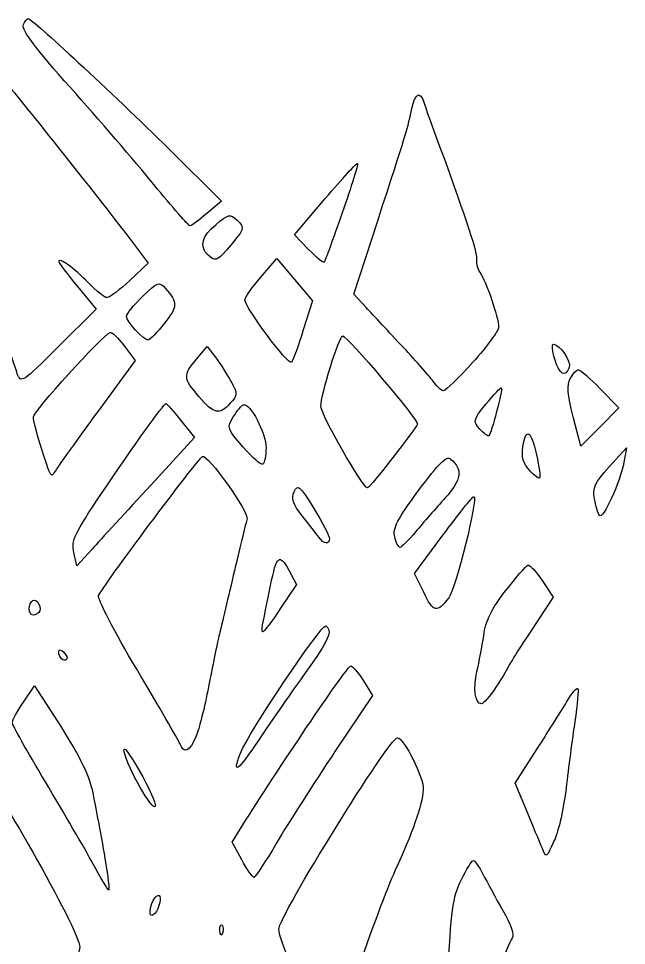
# Model space of a CAD drawing. Header units: centimetres. Extents: x -52 to 49, y -21 to 24.
# Drawn here: x -0.38 to 3.42, y -15.45 to -9.66 of the extents above; entities that cross this region are included whole.
import ezdxf

# ---------------------------------------------------------------- set-up
doc = ezdxf.new("R2010")
doc.units = ezdxf.units.CM
doc.header["$MEASUREMENT"] = 0
doc.layers.add('Layer 1', color=7, linetype='Continuous')

msp = doc.modelspace()

# ---------------------------------------------------------------- linework, layer by layer
at = {"layer": 'Layer 1'}
for points, knots in [([(0.79475, -10.87615), (0.79475, -10.87615), (0.88635, -10.79855), (0.88635, -10.79855), (0.88635, -10.79855), (0.88635, -10.79855), (0.55562, -10.4718), (0.55562, -10.4718), (0.55562, -10.4718), (0.20183, -10.12226), (-0.30027, -9.65729), (-0.32393, -9.65729), (-0.32393, -9.65729), (-0.33183, -9.65729), (-0.34554, -9.67618), (-0.3544, -9.69926), (-0.3544, -9.69926), (-0.36545, -9.72805), (-0.27268, -9.85061), (-0.05904, -10.08952), (-0.05904, -10.08952), (0.11227, -10.28108), (0.34706, -10.5539), (0.46271, -10.69578), (0.46271, -10.69578), (0.57837, -10.83766), (0.67978, -10.95375), (0.68807, -10.95375), (0.68807, -10.95375), (0.69636, -10.95375), (0.74437, -10.91883), (0.79475, -10.87615)], [0, 0, 0, 0, 0.1111111, 0.1111111, 0.1111111, 0.1111111, 0.2222222, 0.2222222, 0.2222222, 0.2222222, 0.3333333, 0.3333333, 0.3333333, 0.3333333, 0.4444444, 0.4444444, 0.4444444, 0.4444444, 0.5555556, 0.5555556, 0.5555556, 0.5555556, 0.6666667, 0.6666667, 0.6666667, 0.6666667, 0.7777778, 0.7777778, 0.7777778, 0.7777778, 1, 1, 1, 1]), ([(-0.01579, -11.33285), (-0.07987, -11.25418), (-0.13229, -11.18391), (-0.13229, -11.17668), (-0.13229, -11.17668), (-0.13229, -11.14875), (-0.03557, -11.21827), (0.05149, -11.30876), (0.05149, -11.30876), (0.10164, -11.36089), (0.15522, -11.40324), (0.17055, -11.40287), (0.17055, -11.40287), (0.18589, -11.4025), (0.24968, -11.35385), (0.31232, -11.29473), (0.31232, -11.29473), (0.31232, -11.29473), (0.42621, -11.18726), (0.42621, -11.18726), (0.42621, -11.18726), (0.42621, -11.18726), (0.31408, -11.03742), (0.31408, -11.03742), (0.31408, -11.03742), (0.1685, -10.8429), (-0.39344, -10.13532), (-0.45478, -10.0693), (-0.45478, -10.0693), (-0.48084, -10.04125), (-0.50687, -10.02339), (-0.51263, -10.02961), (-0.51263, -10.02961), (-0.53889, -10.05796), (-0.79376, -10.66917), (-0.79376, -10.7038), (-0.79376, -10.7038), (-0.79376, -10.72524), (-0.78245, -10.76345), (-0.76864, -10.78872), (-0.76864, -10.78872), (-0.75482, -10.81399), (-0.66965, -11.05493), (-0.57937, -11.32414), (-0.57937, -11.32414), (-0.48909, -11.59335), (-0.40461, -11.8426), (-0.39163, -11.87802), (-0.39163, -11.87802), (-0.36879, -11.94035), (-0.36049, -11.93492), (-0.13366, -11.70914), (-0.13366, -11.70914), (-0.13366, -11.70914), (0.10071, -11.47586), (0.10071, -11.47586), (0.10071, -11.47586), (0.10071, -11.47586), (-0.01579, -11.33283), (-0.01579, -11.33283), (-0.01579, -11.33283), (-0.01579, -11.33283), (-0.01579, -11.33285), (-0.01579, -11.33285)], [0, 0, 0, 0, 0.0588235, 0.0588235, 0.0588235, 0.0588235, 0.1176471, 0.1176471, 0.1176471, 0.1176471, 0.1764706, 0.1764706, 0.1764706, 0.1764706, 0.2352941, 0.2352941, 0.2352941, 0.2352941, 0.2941176, 0.2941176, 0.2941176, 0.2941176, 0.3529412, 0.3529412, 0.3529412, 0.3529412, 0.4117647, 0.4117647, 0.4117647, 0.4117647, 0.4705882, 0.4705882, 0.4705882, 0.4705882, 0.5294118, 0.5294118, 0.5294118, 0.5294118, 0.5882353, 0.5882353, 0.5882353, 0.5882353, 0.6470588, 0.6470588, 0.6470588, 0.6470588, 0.7058824, 0.7058824, 0.7058824, 0.7058824, 0.7647059, 0.7647059, 0.7647059, 0.7647059, 0.8235294, 0.8235294, 0.8235294, 0.8235294, 0.8823529, 0.8823529, 0.8823529, 0.8823529, 1, 1, 1, 1]), ([(2.45781, -11.80703), (2.54611, -11.7088), (2.61859, -11.60972), (2.61887, -11.58685), (2.61887, -11.58685), (2.61956, -11.52933), (2.53889, -11.29258), (2.50318, -11.24734), (2.50318, -11.24734), (2.48705, -11.22691), (2.47712, -11.19095), (2.48111, -11.16742), (2.48111, -11.16742), (2.48808, -11.12627), (2.42441, -10.93064), (2.24795, -10.45104), (2.24795, -10.45104), (2.20244, -10.32735), (2.15885, -10.20531), (2.15108, -10.17984), (2.15108, -10.17984), (2.12905, -10.10758), (2.09612, -10.12521), (2.07692, -10.21953), (2.07692, -10.21953), (2.05372, -10.33351), (2.03784, -10.38561), (1.86261, -10.92255), (1.86261, -10.92255), (1.86261, -10.92255), (1.71305, -11.38083), (1.71305, -11.38083), (1.71305, -11.38083), (1.71305, -11.38083), (1.79079, -11.46494), (1.79079, -11.46494), (1.79079, -11.46494), (1.83355, -11.5112), (1.93759, -11.62271), (2.022, -11.71273), (2.022, -11.71273), (2.10641, -11.80275), (2.19268, -11.90098), (2.21371, -11.93101), (2.21371, -11.93101), (2.23475, -11.96104), (2.26215, -11.98561), (2.27461, -11.98561), (2.27461, -11.98561), (2.28707, -11.98561), (2.36951, -11.90524), (2.45781, -11.80702), (2.45781, -11.80702), (2.45781, -11.80702), (2.45781, -11.80703), (2.45781, -11.80703)], [0, 0, 0, 0, 0.0666667, 0.0666667, 0.0666667, 0.0666667, 0.1333333, 0.1333333, 0.1333333, 0.1333333, 0.2, 0.2, 0.2, 0.2, 0.2666667, 0.2666667, 0.2666667, 0.2666667, 0.3333333, 0.3333333, 0.3333333, 0.3333333, 0.4, 0.4, 0.4, 0.4, 0.4666667, 0.4666667, 0.4666667, 0.4666667, 0.5333333, 0.5333333, 0.5333333, 0.5333333, 0.6, 0.6, 0.6, 0.6, 0.6666667, 0.6666667, 0.6666667, 0.6666667, 0.7333333, 0.7333333, 0.7333333, 0.7333333, 0.8, 0.8, 0.8, 0.8, 0.8666667, 0.8666667, 0.8666667, 0.8666667, 1, 1, 1, 1]), ([(1.64087, -10.87309), (1.69837, -10.70841), (1.74125, -10.56952), (1.73617, -10.56443), (1.73617, -10.56443), (1.73108, -10.55934), (1.64057, -10.65772), (1.53503, -10.78306), (1.53503, -10.78306), (1.53503, -10.78306), (1.34314, -11.01094), (1.34314, -11.01094), (1.34314, -11.01094), (1.34314, -11.01094), (1.43044, -11.10101), (1.43044, -11.10101), (1.43044, -11.10101), (1.47846, -11.15055), (1.52192, -11.1869), (1.52704, -11.18179), (1.52704, -11.18179), (1.53215, -11.17668), (1.58338, -11.03776), (1.64088, -10.87309), (1.64088, -10.87309), (1.64088, -10.87309), (1.64087, -10.87309), (1.64087, -10.87309)], [0, 0, 0, 0, 0.125, 0.125, 0.125, 0.125, 0.25, 0.25, 0.25, 0.25, 0.375, 0.375, 0.375, 0.375, 0.5, 0.5, 0.5, 0.5, 0.625, 0.625, 0.625, 0.625, 0.75, 0.75, 0.75, 0.75, 1, 1, 1, 1]), ([(0.91607, -11.10589), (1.0315, -10.97417), (1.03491, -10.96471), (0.98367, -10.91833), (0.98367, -10.91833), (0.9388, -10.87772), (0.93013, -10.87945), (0.85147, -10.94461), (0.85147, -10.94461), (0.76316, -11.01777), (0.74579, -11.08042), (0.79904, -11.13367), (0.79904, -11.13367), (0.84278, -11.17741), (0.85618, -11.17422), (0.91607, -11.10589)], [0, 0, 0, 0, 0.2, 0.2, 0.2, 0.2, 0.4, 0.4, 0.4, 0.4, 0.6, 0.6, 0.6, 0.6, 1, 1, 1, 1]), ([(1.39724, -11.60481), (1.39724, -11.60481), (1.45381, -11.42243), (1.45381, -11.42243), (1.45381, -11.42243), (1.45381, -11.42243), (1.3431, -11.2902), (1.3431, -11.2902), (1.3431, -11.2902), (1.3431, -11.2902), (1.23239, -11.15797), (1.23239, -11.15797), (1.23239, -11.15797), (1.23239, -11.15797), (1.13221, -11.27414), (1.13221, -11.27414), (1.13221, -11.27414), (1.07711, -11.33804), (1.032, -11.40229), (1.03196, -11.41694), (1.03196, -11.41694), (1.03196, -11.46266), (1.30514, -11.82895), (1.32339, -11.80752), (1.32339, -11.80752), (1.3329, -11.79634), (1.36614, -11.70513), (1.39725, -11.60482), (1.39725, -11.60482), (1.39725, -11.60482), (1.39724, -11.60481), (1.39724, -11.60481)], [0, 0, 0, 0, 0.1111111, 0.1111111, 0.1111111, 0.1111111, 0.2222222, 0.2222222, 0.2222222, 0.2222222, 0.3333333, 0.3333333, 0.3333333, 0.3333333, 0.4444444, 0.4444444, 0.4444444, 0.4444444, 0.5555556, 0.5555556, 0.5555556, 0.5555556, 0.6666667, 0.6666667, 0.6666667, 0.6666667, 0.7777778, 0.7777778, 0.7777778, 0.7777778, 1, 1, 1, 1]), ([(0.5288, -11.5628), (0.61258, -11.45702), (0.61305, -11.43574), (0.53362, -11.34333), (0.53362, -11.34333), (0.49548, -11.29895), (0.4875, -11.30187), (0.39212, -11.395), (0.39212, -11.395), (0.33653, -11.44928), (0.29104, -11.5054), (0.29104, -11.5197), (0.29104, -11.5197), (0.29104, -11.55066), (0.39764, -11.66817), (0.42572, -11.66817), (0.42572, -11.66817), (0.43651, -11.66817), (0.48289, -11.62076), (0.52879, -11.5628), (0.52879, -11.5628), (0.52879, -11.5628), (0.5288, -11.5628), (0.5288, -11.5628)], [0, 0, 0, 0, 0.1428571, 0.1428571, 0.1428571, 0.1428571, 0.2857143, 0.2857143, 0.2857143, 0.2857143, 0.4285714, 0.4285714, 0.4285714, 0.4285714, 0.5714286, 0.5714286, 0.5714286, 0.5714286, 0.7142857, 0.7142857, 0.7142857, 0.7142857, 1, 1, 1, 1]), ([(0.11372, -12.11243), (0.11372, -12.11243), (0.3465, -11.79552), (0.3465, -11.79552), (0.3465, -11.79552), (0.3465, -11.79552), (0.27667, -11.70397), (0.27667, -11.70397), (0.27667, -11.70397), (0.23826, -11.65361), (0.19899, -11.61602), (0.18941, -11.62043), (0.18941, -11.62043), (0.13681, -11.64462), (-0.29104, -12.11443), (-0.29104, -12.148), (-0.29104, -12.148), (-0.29104, -12.16993), (-0.27216, -12.24654), (-0.24909, -12.31826), (-0.24909, -12.31826), (-0.17596, -12.54559), (-0.1834, -12.5336), (-0.14951, -12.47868), (-0.14951, -12.47868), (-0.13276, -12.45154), (-0.0143, -12.28673), (0.11373, -12.11243), (0.11373, -12.11243), (0.11373, -12.11243), (0.11372, -12.11243), (0.11372, -12.11243)], [0, 0, 0, 0, 0.1111111, 0.1111111, 0.1111111, 0.1111111, 0.2222222, 0.2222222, 0.2222222, 0.2222222, 0.3333333, 0.3333333, 0.3333333, 0.3333333, 0.4444444, 0.4444444, 0.4444444, 0.4444444, 0.5555556, 0.5555556, 0.5555556, 0.5555556, 0.6666667, 0.6666667, 0.6666667, 0.6666667, 0.7777778, 0.7777778, 0.7777778, 0.7777778, 1, 1, 1, 1]), ([(1.95792, -12.40297), (2.03796, -12.29878), (2.10718, -12.20463), (2.11174, -12.19373), (2.11174, -12.19373), (2.12084, -12.17201), (1.67141, -11.64158), (1.64408, -11.64179), (1.64408, -11.64179), (1.621, -11.64205), (1.50653, -12.01135), (1.50741, -12.08279), (1.50741, -12.08279), (1.50807, -12.13586), (1.76927, -12.592), (1.79916, -12.59227), (1.79916, -12.59227), (1.80644, -12.59227), (1.87787, -12.50715), (1.95791, -12.40296), (1.95791, -12.40296), (1.95791, -12.40296), (1.95792, -12.40297), (1.95792, -12.40297)], [0, 0, 0, 0, 0.1428571, 0.1428571, 0.1428571, 0.1428571, 0.2857143, 0.2857143, 0.2857143, 0.2857143, 0.4285714, 0.4285714, 0.4285714, 0.4285714, 0.5714286, 0.5714286, 0.5714286, 0.5714286, 0.7142857, 0.7142857, 0.7142857, 0.7142857, 1, 1, 1, 1]), ([(0.94047, -12.06367), (0.98744, -12.01177), (0.98757, -12.00577), (0.94356, -11.92476), (0.94356, -11.92476), (0.91826, -11.8782), (0.87447, -11.81033), (0.84625, -11.77395), (0.84625, -11.77395), (0.84625, -11.77395), (0.79495, -11.7078), (0.79495, -11.7078), (0.79495, -11.7078), (0.79495, -11.7078), (0.72915, -11.78718), (0.72915, -11.78718), (0.72915, -11.78718), (0.64426, -11.88959), (0.64527, -11.90523), (0.74419, -12.02104), (0.74419, -12.02104), (0.83913, -12.13218), (0.87199, -12.13932), (0.94046, -12.06366), (0.94046, -12.06366), (0.94046, -12.06366), (0.94047, -12.06367), (0.94047, -12.06367)], [0, 0, 0, 0, 0.125, 0.125, 0.125, 0.125, 0.25, 0.25, 0.25, 0.25, 0.375, 0.375, 0.375, 0.375, 0.5, 0.5, 0.5, 0.5, 0.625, 0.625, 0.625, 0.625, 0.75, 0.75, 0.75, 0.75, 1, 1, 1, 1]), ([(3.05998, -11.83912), (3.07492, -11.80018), (3.00313, -11.69458), (2.96171, -11.69458), (2.96171, -11.69458), (2.95077, -11.69458), (2.95462, -11.73625), (2.97025, -11.78718), (2.97025, -11.78718), (3.00053, -11.88586), (3.0345, -11.90551), (3.05998, -11.83911), (3.05998, -11.83911), (3.05998, -11.83911), (3.05998, -11.83912), (3.05998, -11.83912)], [0, 0, 0, 0, 0.2, 0.2, 0.2, 0.2, 0.4, 0.4, 0.4, 0.4, 0.6, 0.6, 0.6, 0.6, 1, 1, 1, 1]), ([(3.25475, -11.97278), (3.19028, -11.90708), (3.12851, -11.85333), (3.11751, -11.85333), (3.11751, -11.85333), (3.1065, -11.85333), (3.08404, -11.87845), (3.06761, -11.90917), (3.06761, -11.90917), (3.04441, -11.95251), (3.04836, -12.00599), (3.08525, -12.14822), (3.08525, -12.14822), (3.08525, -12.14822), (3.13277, -12.33144), (3.13277, -12.33144), (3.13277, -12.33144), (3.13277, -12.33144), (3.25237, -12.21184), (3.25237, -12.21184), (3.25237, -12.21184), (3.25237, -12.21184), (3.37198, -12.09223), (3.37198, -12.09223), (3.37198, -12.09223), (3.37198, -12.09223), (3.25475, -11.97279), (3.25475, -11.97279), (3.25475, -11.97279), (3.25475, -11.97279), (3.25475, -11.97278), (3.25475, -11.97278)], [0, 0, 0, 0, 0.1111111, 0.1111111, 0.1111111, 0.1111111, 0.2222222, 0.2222222, 0.2222222, 0.2222222, 0.3333333, 0.3333333, 0.3333333, 0.3333333, 0.4444444, 0.4444444, 0.4444444, 0.4444444, 0.5555556, 0.5555556, 0.5555556, 0.5555556, 0.6666667, 0.6666667, 0.6666667, 0.6666667, 0.7777778, 0.7777778, 0.7777778, 0.7777778, 1, 1, 1, 1]), ([(2.60684, -12.11527), (2.62721, -12.03804), (2.64035, -11.97133), (2.63604, -11.96702), (2.63604, -11.96702), (2.63173, -11.96271), (2.58933, -12.00756), (2.54182, -12.06668), (2.54182, -12.06668), (2.45872, -12.17009), (2.4572, -12.17613), (2.50196, -12.22558), (2.50196, -12.22558), (2.52755, -12.25385), (2.55328, -12.27219), (2.55914, -12.26633), (2.55914, -12.26633), (2.565, -12.26047), (2.58646, -12.19249), (2.60683, -12.11526), (2.60683, -12.11526), (2.60683, -12.11526), (2.60684, -12.11527), (2.60684, -12.11527)], [0, 0, 0, 0, 0.1428571, 0.1428571, 0.1428571, 0.1428571, 0.2857143, 0.2857143, 0.2857143, 0.2857143, 0.4285714, 0.4285714, 0.4285714, 0.4285714, 0.5714286, 0.5714286, 0.5714286, 0.5714286, 0.7142857, 0.7142857, 0.7142857, 0.7142857, 1, 1, 1, 1]), ([(0.44481, -12.57341), (0.44481, -12.57341), (0.71765, -12.27764), (0.71765, -12.27764), (0.71765, -12.27764), (0.71765, -12.27764), (0.63221, -12.17132), (0.63221, -12.17132), (0.63221, -12.17132), (0.58522, -12.11284), (0.54319, -12.065), (0.5388, -12.065), (0.5388, -12.065), (0.52519, -12.065), (0.33501, -12.32992), (0.13475, -12.62786), (0.13475, -12.62786), (-0.03485, -12.88017), (-0.05473, -12.92254), (-0.03841, -12.99684), (-0.03841, -12.99684), (-0.03841, -12.99684), (-0.01997, -13.08078), (-0.01997, -13.08078), (-0.01997, -13.08078), (-0.01997, -13.08078), (0.07601, -12.97498), (0.07601, -12.97498), (0.07601, -12.97498), (0.1288, -12.91679), (0.29476, -12.73609), (0.44482, -12.57341), (0.44482, -12.57341), (0.44482, -12.57341), (0.44481, -12.57341), (0.44481, -12.57341)], [0, 0, 0, 0, 0.1, 0.1, 0.1, 0.1, 0.2, 0.2, 0.2, 0.2, 0.3, 0.3, 0.3, 0.3, 0.4, 0.4, 0.4, 0.4, 0.5, 0.5, 0.5, 0.5, 0.6, 0.6, 0.6, 0.6, 0.7, 0.7, 0.7, 0.7, 0.8, 0.8, 0.8, 0.8, 1, 1, 1, 1]), ([(1.16417, -12.34088), (1.16417, -12.24933), (1.06442, -12.05958), (1.02317, -12.07266), (1.02317, -12.07266), (1.01111, -12.07649), (0.98235, -12.11074), (0.95927, -12.14878), (0.95927, -12.14878), (0.91852, -12.21593), (0.92032, -12.22142), (1.02089, -12.33725), (1.02089, -12.33725), (1.07786, -12.40287), (1.13341, -12.45109), (1.14432, -12.44442), (1.14432, -12.44442), (1.15523, -12.43775), (1.16416, -12.39115), (1.16416, -12.34088), (1.16416, -12.34088), (1.16416, -12.34088), (1.16417, -12.34088), (1.16417, -12.34088)], [0, 0, 0, 0, 0.1428571, 0.1428571, 0.1428571, 0.1428571, 0.2857143, 0.2857143, 0.2857143, 0.2857143, 0.4285714, 0.4285714, 0.4285714, 0.4285714, 0.5714286, 0.5714286, 0.5714286, 0.5714286, 0.7142857, 0.7142857, 0.7142857, 0.7142857, 1, 1, 1, 1]), ([(2.85586, -12.38636), (2.82244, -12.23055), (2.79013, -12.21149), (2.77081, -12.3362), (2.77081, -12.3362), (2.76104, -12.39921), (2.77205, -12.43807), (2.81201, -12.48162), (2.81201, -12.48162), (2.842, -12.5143), (2.87071, -12.53688), (2.8758, -12.53178), (2.8758, -12.53178), (2.8809, -12.52668), (2.87193, -12.46125), (2.85587, -12.38636), (2.85587, -12.38636), (2.85587, -12.38636), (2.85586, -12.38636), (2.85586, -12.38636)], [0, 0, 0, 0, 0.1666667, 0.1666667, 0.1666667, 0.1666667, 0.3333333, 0.3333333, 0.3333333, 0.3333333, 0.5, 0.5, 0.5, 0.5, 0.6666667, 0.6666667, 0.6666667, 0.6666667, 1, 1, 1, 1]), ([(3.40253, -12.43309), (3.40253, -12.43309), (3.41878, -12.34281), (3.41878, -12.34281), (3.41878, -12.34281), (3.41878, -12.34281), (3.31088, -12.46187), (3.31088, -12.46187), (3.31088, -12.46187), (3.22012, -12.56202), (3.20545, -12.59354), (3.21856, -12.66031), (3.21856, -12.66031), (3.22713, -12.70397), (3.24104, -12.75126), (3.24946, -12.76541), (3.24946, -12.76541), (3.26865, -12.79764), (3.3807, -12.55438), (3.40253, -12.43309)], [0, 0, 0, 0, 0.1666667, 0.1666667, 0.1666667, 0.1666667, 0.3333333, 0.3333333, 0.3333333, 0.3333333, 0.5, 0.5, 0.5, 0.5, 0.6666667, 0.6666667, 0.6666667, 0.6666667, 1, 1, 1, 1]), ([(0.72584, -14.14859), (0.74521, -14.1013), (0.78047, -13.9614), (0.80418, -13.8377), (0.80418, -13.8377), (0.82789, -13.71401), (0.85872, -13.56518), (0.87269, -13.50697), (0.87269, -13.50697), (0.88665, -13.44876), (0.92898, -13.27017), (0.96675, -13.11009), (0.96675, -13.11009), (1.00451, -12.95002), (1.03986, -12.80503), (1.04531, -12.78789), (1.04531, -12.78789), (1.05898, -12.74486), (0.79717, -12.37725), (0.7664, -12.39627), (0.7664, -12.39627), (0.73387, -12.41637), (0.13513, -13.21744), (0.11667, -13.26556), (0.11667, -13.26556), (0.10887, -13.28589), (0.21617, -13.49293), (0.35512, -13.72565), (0.35512, -13.72565), (0.49407, -13.95836), (0.61516, -14.16807), (0.62421, -14.19167), (0.62421, -14.19167), (0.64984, -14.25847), (0.68735, -14.24257), (0.72585, -14.14858), (0.72585, -14.14858), (0.72585, -14.14858), (0.72584, -14.14859), (0.72584, -14.14859)], [0, 0, 0, 0, 0.0909091, 0.0909091, 0.0909091, 0.0909091, 0.1818182, 0.1818182, 0.1818182, 0.1818182, 0.2727273, 0.2727273, 0.2727273, 0.2727273, 0.3636364, 0.3636364, 0.3636364, 0.3636364, 0.4545455, 0.4545455, 0.4545455, 0.4545455, 0.5454545, 0.5454545, 0.5454545, 0.5454545, 0.6363636, 0.6363636, 0.6363636, 0.6363636, 0.7272727, 0.7272727, 0.7272727, 0.7272727, 0.8181818, 0.8181818, 0.8181818, 0.8181818, 1, 1, 1, 1]), ([(2.10046, -12.86611), (2.14575, -12.81195), (2.22844, -12.71728), (2.28422, -12.65572), (2.28422, -12.65572), (2.38729, -12.54197), (2.39661, -12.4766), (2.31894, -12.41213), (2.31894, -12.41213), (2.29316, -12.39074), (2.24564, -12.4374), (2.11878, -12.60868), (2.11878, -12.60868), (1.98531, -12.78889), (1.95569, -12.84626), (1.96891, -12.89893), (1.96891, -12.89893), (1.97797, -12.93504), (1.99275, -12.96458), (2.00175, -12.96458), (2.00175, -12.96458), (2.01075, -12.96458), (2.05517, -12.92027), (2.10046, -12.86611)], [0, 0, 0, 0, 0.1428571, 0.1428571, 0.1428571, 0.1428571, 0.2857143, 0.2857143, 0.2857143, 0.2857143, 0.4285714, 0.4285714, 0.4285714, 0.4285714, 0.5714286, 0.5714286, 0.5714286, 0.5714286, 0.7142857, 0.7142857, 0.7142857, 0.7142857, 1, 1, 1, 1]), ([(1.56104, -12.90904), (1.56104, -12.89304), (1.51686, -12.80838), (1.46286, -12.72089), (1.46286, -12.72089), (1.37407, -12.57704), (1.36233, -12.5671), (1.34009, -12.61694), (1.34009, -12.61694), (1.3207, -12.6604), (1.33167, -12.69243), (1.39197, -12.7684), (1.39197, -12.7684), (1.43403, -12.8214), (1.48029, -12.88126), (1.49476, -12.90144), (1.49476, -12.90144), (1.52631, -12.94541), (1.56104, -12.94939), (1.56104, -12.90904)], [0, 0, 0, 0, 0.1666667, 0.1666667, 0.1666667, 0.1666667, 0.3333333, 0.3333333, 0.3333333, 0.3333333, 0.5, 0.5, 0.5, 0.5, 0.6666667, 0.6666667, 0.6666667, 0.6666667, 1, 1, 1, 1]), ([(2.30667, -13.28041), (2.35328, -13.21741), (2.49478, -12.64613), (2.4633, -12.64805), (2.4633, -12.64805), (2.45456, -12.64858), (2.36777, -12.75694), (2.27045, -12.88885), (2.27045, -12.88885), (2.27045, -12.88885), (2.0935, -13.12869), (2.0935, -13.12869), (2.0935, -13.12869), (2.0935, -13.12869), (2.15023, -13.24546), (2.15023, -13.24546), (2.15023, -13.24546), (2.21208, -13.37277), (2.23462, -13.37781), (2.30667, -13.28041)], [0, 0, 0, 0, 0.1666667, 0.1666667, 0.1666667, 0.1666667, 0.3333333, 0.3333333, 0.3333333, 0.3333333, 0.5, 0.5, 0.5, 0.5, 0.6666667, 0.6666667, 0.6666667, 0.6666667, 1, 1, 1, 1]), ([(1.25545, -13.34499), (1.25545, -13.34499), (1.35422, -13.19623), (1.35422, -13.19623), (1.35422, -13.19623), (1.35422, -13.19623), (1.30635, -13.10734), (1.30635, -13.10734), (1.30635, -13.10734), (1.24812, -12.99921), (1.22978, -13.0146), (1.19263, -13.20271), (1.19263, -13.20271), (1.17682, -13.28275), (1.15661, -13.38097), (1.14772, -13.42099), (1.14772, -13.42099), (1.13882, -13.46101), (1.1372, -13.49375), (1.14411, -13.49375), (1.14411, -13.49375), (1.15102, -13.49375), (1.20113, -13.42681), (1.25545, -13.34499)], [0, 0, 0, 0, 0.1428571, 0.1428571, 0.1428571, 0.1428571, 0.2857143, 0.2857143, 0.2857143, 0.2857143, 0.4285714, 0.4285714, 0.4285714, 0.4285714, 0.5714286, 0.5714286, 0.5714286, 0.5714286, 0.7142857, 0.7142857, 0.7142857, 0.7142857, 1, 1, 1, 1]), ([(2.60263, -13.83829), (2.64094, -13.78039), (2.67229, -13.7287), (2.67229, -13.72343), (2.67229, -13.72343), (2.67229, -13.71815), (2.73688, -13.61509), (2.81583, -13.49441), (2.81583, -13.49441), (2.81583, -13.49441), (2.95937, -13.27499), (2.95937, -13.27499), (2.95937, -13.27499), (2.95937, -13.27499), (2.89113, -13.17187), (2.89113, -13.17187), (2.89113, -13.17187), (2.8536, -13.11515), (2.81342, -13.07211), (2.80184, -13.07621), (2.80184, -13.07621), (2.79026, -13.08031), (2.72725, -13.15274), (2.66181, -13.23716), (2.66181, -13.23716), (2.57453, -13.34976), (2.53829, -13.42377), (2.52577, -13.51497), (2.52577, -13.51497), (2.51639, -13.58335), (2.49727, -13.68452), (2.4833, -13.73981), (2.4833, -13.73981), (2.45781, -13.84062), (2.47222, -13.94356), (2.51181, -13.94356), (2.51181, -13.94356), (2.52345, -13.94356), (2.56432, -13.89619), (2.60263, -13.83829)], [0, 0, 0, 0, 0.0909091, 0.0909091, 0.0909091, 0.0909091, 0.1818182, 0.1818182, 0.1818182, 0.1818182, 0.2727273, 0.2727273, 0.2727273, 0.2727273, 0.3636364, 0.3636364, 0.3636364, 0.3636364, 0.4545455, 0.4545455, 0.4545455, 0.4545455, 0.5454545, 0.5454545, 0.5454545, 0.5454545, 0.6363636, 0.6363636, 0.6363636, 0.6363636, 0.7272727, 0.7272727, 0.7272727, 0.7272727, 0.8181818, 0.8181818, 0.8181818, 0.8181818, 1, 1, 1, 1]), ([(-0.25759, -13.3721), (-0.23374, -13.34825), (-0.26658, -13.28019), (-0.29382, -13.29703), (-0.29382, -13.29703), (-0.30685, -13.30508), (-0.31751, -13.32882), (-0.31751, -13.34979), (-0.31751, -13.34979), (-0.31751, -13.38875), (-0.28599, -13.40049), (-0.2576, -13.3721), (-0.2576, -13.3721), (-0.2576, -13.3721), (-0.25759, -13.3721), (-0.25759, -13.3721)], [0, 0, 0, 0, 0.2, 0.2, 0.2, 0.2, 0.4, 0.4, 0.4, 0.4, 0.6, 0.6, 0.6, 0.6, 1, 1, 1, 1]), ([(1.41202, -13.74647), (1.55907, -13.54153), (1.58371, -13.48443), (1.53744, -13.45583), (1.53744, -13.45583), (1.51315, -13.44082), (1.04912, -14.13287), (1.00412, -14.25121), (1.00412, -14.25121), (0.95022, -14.39297), (0.98463, -14.36762), (1.12097, -14.16511), (1.12097, -14.16511), (1.19908, -14.04909), (1.33005, -13.8607), (1.41201, -13.74647), (1.41201, -13.74647), (1.41201, -13.74647), (1.41202, -13.74647), (1.41202, -13.74647)], [0, 0, 0, 0, 0.1666667, 0.1666667, 0.1666667, 0.1666667, 0.3333333, 0.3333333, 0.3333333, 0.3333333, 0.5, 0.5, 0.5, 0.5, 0.6666667, 0.6666667, 0.6666667, 0.6666667, 1, 1, 1, 1]), ([(-0.10098, -13.62031), (-0.11996, -13.60133), (-0.13229, -13.59976), (-0.13229, -13.61634), (-0.13229, -13.61634), (-0.13229, -13.65166), (-0.101, -13.68295), (-0.08334, -13.66529), (-0.08334, -13.66529), (-0.07582, -13.65777), (-0.08376, -13.63753), (-0.10098, -13.62031)], [0, 0, 0, 0, 0.25, 0.25, 0.25, 0.25, 0.5, 0.5, 0.5, 0.5, 1, 1, 1, 1]), ([(1.23184, -14.81005), (1.30232, -14.69), (1.46587, -14.43425), (1.5953, -14.24174), (1.5953, -14.24174), (1.5953, -14.24174), (1.83061, -13.89171), (1.83061, -13.89171), (1.83061, -13.89171), (1.83061, -13.89171), (1.77304, -13.79856), (1.77304, -13.79856), (1.77304, -13.79856), (1.74138, -13.74733), (1.70568, -13.70541), (1.6937, -13.70541), (1.6937, -13.70541), (1.67444, -13.70541), (1.26512, -14.30856), (1.03665, -14.67359), (1.03665, -14.67359), (1.03665, -14.67359), (0.95232, -14.80833), (0.95232, -14.80833), (0.95232, -14.80833), (0.95232, -14.80833), (1.01194, -14.91811), (1.01194, -14.91811), (1.01194, -14.91811), (1.04473, -14.97849), (1.07879, -15.02799), (1.08763, -15.02811), (1.08763, -15.02811), (1.09647, -15.02811), (1.16136, -14.9301), (1.23184, -14.81005)], [0, 0, 0, 0, 0.1, 0.1, 0.1, 0.1, 0.2, 0.2, 0.2, 0.2, 0.3, 0.3, 0.3, 0.3, 0.4, 0.4, 0.4, 0.4, 0.5, 0.5, 0.5, 0.5, 0.6, 0.6, 0.6, 0.6, 0.7, 0.7, 0.7, 0.7, 0.8, 0.8, 0.8, 0.8, 1, 1, 1, 1]), ([(0.17237, -15.00849), (0.15435, -14.89119), (0.11996, -14.70091), (0.08032, -14.49917), (0.08032, -14.49917), (0.06014, -14.3965), (0.00226, -14.27661), (-0.11624, -14.09205), (-0.11624, -14.09205), (-0.11624, -14.09205), (-0.2842, -13.83046), (-0.2842, -13.83046), (-0.2842, -13.83046), (-0.2842, -13.83046), (-0.35376, -13.93283), (-0.35376, -13.93283), (-0.35376, -13.93283), (-0.39202, -13.98913), (-0.42332, -14.04614), (-0.42332, -14.0595), (-0.42332, -14.0595), (-0.42332, -14.07286), (-0.33009, -14.23977), (-0.21614, -14.43039), (-0.21614, -14.43039), (-0.10219, -14.62101), (0.03153, -14.85139), (0.08101, -14.94234), (0.08101, -14.94234), (0.1305, -15.03329), (0.17473, -15.1077), (0.1793, -15.1077), (0.1793, -15.1077), (0.18388, -15.1077), (0.18076, -15.06305), (0.17238, -15.00848), (0.17238, -15.00848), (0.17238, -15.00848), (0.17237, -15.00849), (0.17237, -15.00849)], [0, 0, 0, 0, 0.0909091, 0.0909091, 0.0909091, 0.0909091, 0.1818182, 0.1818182, 0.1818182, 0.1818182, 0.2727273, 0.2727273, 0.2727273, 0.2727273, 0.3636364, 0.3636364, 0.3636364, 0.3636364, 0.4545455, 0.4545455, 0.4545455, 0.4545455, 0.5454545, 0.5454545, 0.5454545, 0.5454545, 0.6363636, 0.6363636, 0.6363636, 0.6363636, 0.7272727, 0.7272727, 0.7272727, 0.7272727, 0.8181818, 0.8181818, 0.8181818, 0.8181818, 1, 1, 1, 1]), ([(3.04153, -14.46797), (3.05523, -14.34688), (3.07974, -14.1603), (3.09601, -14.05333), (3.09601, -14.05333), (3.11227, -13.94636), (3.12031, -13.85358), (3.11388, -13.84715), (3.11388, -13.84715), (3.10745, -13.84072), (3.07866, -13.87466), (3.04992, -13.92257), (3.04992, -13.92257), (3.02117, -13.97049), (2.93561, -14.10652), (2.85979, -14.22486), (2.85979, -14.22486), (2.85979, -14.22486), (2.72193, -14.44003), (2.72193, -14.44003), (2.72193, -14.44003), (2.72193, -14.44003), (2.79286, -14.6085), (2.79286, -14.6085), (2.79286, -14.6085), (2.83188, -14.70116), (2.87579, -14.80674), (2.89045, -14.84312), (2.89045, -14.84312), (2.91688, -14.90872), (2.91752, -14.90835), (2.96686, -14.79869), (2.96686, -14.79869), (2.99423, -14.73787), (3.02783, -14.58904), (3.04153, -14.46796), (3.04153, -14.46796), (3.04153, -14.46796), (3.04153, -14.46797), (3.04153, -14.46797)], [0, 0, 0, 0, 0.0909091, 0.0909091, 0.0909091, 0.0909091, 0.1818182, 0.1818182, 0.1818182, 0.1818182, 0.2727273, 0.2727273, 0.2727273, 0.2727273, 0.3636364, 0.3636364, 0.3636364, 0.3636364, 0.4545455, 0.4545455, 0.4545455, 0.4545455, 0.5454545, 0.5454545, 0.5454545, 0.5454545, 0.6363636, 0.6363636, 0.6363636, 0.6363636, 0.7272727, 0.7272727, 0.7272727, 0.7272727, 0.8181818, 0.8181818, 0.8181818, 0.8181818, 1, 1, 1, 1]), ([(0.37071, -14.36047), (0.30361, -14.24314), (0.26719, -14.19765), (0.27706, -14.24353), (0.27706, -14.24353), (0.29857, -14.34349), (0.4572, -14.62247), (0.47025, -14.58331), (0.47025, -14.58331), (0.4759, -14.56637), (0.4311, -14.46609), (0.37071, -14.36047)], [0, 0, 0, 0, 0.25, 0.25, 0.25, 0.25, 0.5, 0.5, 0.5, 0.5, 1, 1, 1, 1]), ([(1.7291, -15.63483), (1.81239, -15.38632), (1.92109, -15.09519), (1.97066, -14.98788), (1.97066, -14.98788), (2.07975, -14.7517), (2.14035, -14.57783), (2.14775, -14.47973), (2.14775, -14.47973), (2.15308, -14.40901), (2.02666, -14.15521), (1.9861, -14.15521), (1.9861, -14.15521), (1.93528, -14.15521), (1.24355, -15.27208), (1.24355, -15.35414), (1.24355, -15.35414), (1.24355, -15.38203), (1.28309, -15.4898), (1.33141, -15.59362), (1.33141, -15.59362), (1.37973, -15.69745), (1.44741, -15.85085), (1.4818, -15.93453), (1.4818, -15.93453), (1.51619, -16.0182), (1.55184, -16.08667), (1.561, -16.08667), (1.561, -16.08667), (1.57017, -16.08667), (1.64582, -15.88334), (1.72911, -15.63484), (1.72911, -15.63484), (1.72911, -15.63484), (1.7291, -15.63483), (1.7291, -15.63483)], [0, 0, 0, 0, 0.1, 0.1, 0.1, 0.1, 0.2, 0.2, 0.2, 0.2, 0.3, 0.3, 0.3, 0.3, 0.4, 0.4, 0.4, 0.4, 0.5, 0.5, 0.5, 0.5, 0.6, 0.6, 0.6, 0.6, 0.7, 0.7, 0.7, 0.7, 0.8, 0.8, 0.8, 0.8, 1, 1, 1, 1]), ([(-0.2791, -16.10651), (-0.22276, -15.9719), (-0.13692, -15.7817), (-0.08833, -15.68384), (-0.08833, -15.68384), (-0.03975, -15.58598), (0, -15.48705), (0, -15.46401), (0, -15.46401), (0, -15.36728), (-0.57741, -14.34685), (-0.62429, -14.36074), (-0.62429, -14.36074), (-0.63746, -14.36464), (-0.71175, -14.47179), (-0.78938, -14.59887), (-0.78938, -14.59887), (-0.9179, -14.80923), (-0.92932, -14.84056), (-0.91701, -14.94897), (-0.91701, -14.94897), (-0.90957, -15.01445), (-0.85643, -15.16924), (-0.7989, -15.29293), (-0.7989, -15.29293), (-0.74138, -15.41662), (-0.63123, -15.70535), (-0.55414, -15.93454), (-0.55414, -15.93454), (-0.47705, -16.16374), (-0.40667, -16.35126), (-0.39776, -16.35126), (-0.39776, -16.35126), (-0.38884, -16.35126), (-0.33545, -16.24113), (-0.27911, -16.10652), (-0.27911, -16.10652), (-0.27911, -16.10652), (-0.2791, -16.10651), (-0.2791, -16.10651)], [0, 0, 0, 0, 0.0909091, 0.0909091, 0.0909091, 0.0909091, 0.1818182, 0.1818182, 0.1818182, 0.1818182, 0.2727273, 0.2727273, 0.2727273, 0.2727273, 0.3636364, 0.3636364, 0.3636364, 0.3636364, 0.4545455, 0.4545455, 0.4545455, 0.4545455, 0.5454545, 0.5454545, 0.5454545, 0.5454545, 0.6363636, 0.6363636, 0.6363636, 0.6363636, 0.7272727, 0.7272727, 0.7272727, 0.7272727, 0.8181818, 0.8181818, 0.8181818, 0.8181818, 1, 1, 1, 1]), ([(2.40544, -16.20573), (2.45256, -16.06021), (2.50116, -15.91733), (2.51343, -15.88823), (2.51343, -15.88823), (2.52571, -15.85913), (2.56818, -15.74602), (2.60781, -15.63688), (2.60781, -15.63688), (2.64744, -15.52774), (2.69046, -15.42485), (2.70339, -15.40824), (2.70339, -15.40824), (2.71829, -15.38911), (2.69716, -15.32606), (2.64576, -15.23626), (2.64576, -15.23626), (2.60113, -15.15828), (2.54496, -15.05579), (2.52094, -15.00849), (2.52094, -15.00849), (2.49692, -14.9612), (2.46995, -14.9225), (2.46099, -14.9225), (2.46099, -14.9225), (2.45203, -14.9225), (2.41759, -14.97831), (2.38445, -15.04653), (2.38445, -15.04653), (2.33185, -15.1548), (2.32129, -15.23295), (2.3013, -15.66169), (2.3013, -15.66169), (2.27711, -16.18066), (2.2783, -16.51964), (2.3042, -16.48883), (2.3042, -16.48883), (2.31276, -16.47865), (2.35831, -16.35125), (2.40543, -16.20573), (2.40543, -16.20573), (2.40543, -16.20573), (2.40544, -16.20573), (2.40544, -16.20573)], [0, 0, 0, 0, 0.0833333, 0.0833333, 0.0833333, 0.0833333, 0.1666667, 0.1666667, 0.1666667, 0.1666667, 0.25, 0.25, 0.25, 0.25, 0.3333333, 0.3333333, 0.3333333, 0.3333333, 0.4166667, 0.4166667, 0.4166667, 0.4166667, 0.5, 0.5, 0.5, 0.5, 0.5833333, 0.5833333, 0.5833333, 0.5833333, 0.6666667, 0.6666667, 0.6666667, 0.6666667, 0.75, 0.75, 0.75, 0.75, 0.8333333, 0.8333333, 0.8333333, 0.8333333, 1, 1, 1, 1]), ([(0.48665, -15.22461), (0.5097, -15.16455), (0.50644, -15.12874), (0.47945, -15.14543), (0.47945, -15.14543), (0.44806, -15.16483), (0.42286, -15.26647), (0.44944, -15.26647), (0.44944, -15.26647), (0.46107, -15.26647), (0.47782, -15.24764), (0.48665, -15.22462), (0.48665, -15.22462), (0.48665, -15.22462), (0.48665, -15.22461), (0.48665, -15.22461)], [0, 0, 0, 0, 0.2, 0.2, 0.2, 0.2, 0.4, 0.4, 0.4, 0.4, 0.6, 0.6, 0.6, 0.6, 1, 1, 1, 1]), ([(0.88911, -15.32654), (0.88032, -15.31775), (0.87406, -15.33338), (0.87521, -15.36127), (0.87521, -15.36127), (0.87648, -15.39209), (0.88275, -15.39836), (0.8912, -15.37726), (0.8912, -15.37726), (0.89884, -15.35816), (0.8979, -15.33534), (0.88911, -15.32655), (0.88911, -15.32655), (0.88911, -15.32655), (0.88911, -15.32654), (0.88911, -15.32654)], [0, 0, 0, 0, 0.2, 0.2, 0.2, 0.2, 0.4, 0.4, 0.4, 0.4, 0.6, 0.6, 0.6, 0.6, 1, 1, 1, 1])]:
    msp.add_open_spline(points, degree=3, knots=knots, dxfattribs=at)

doc.saveas('drawing.dxf')
